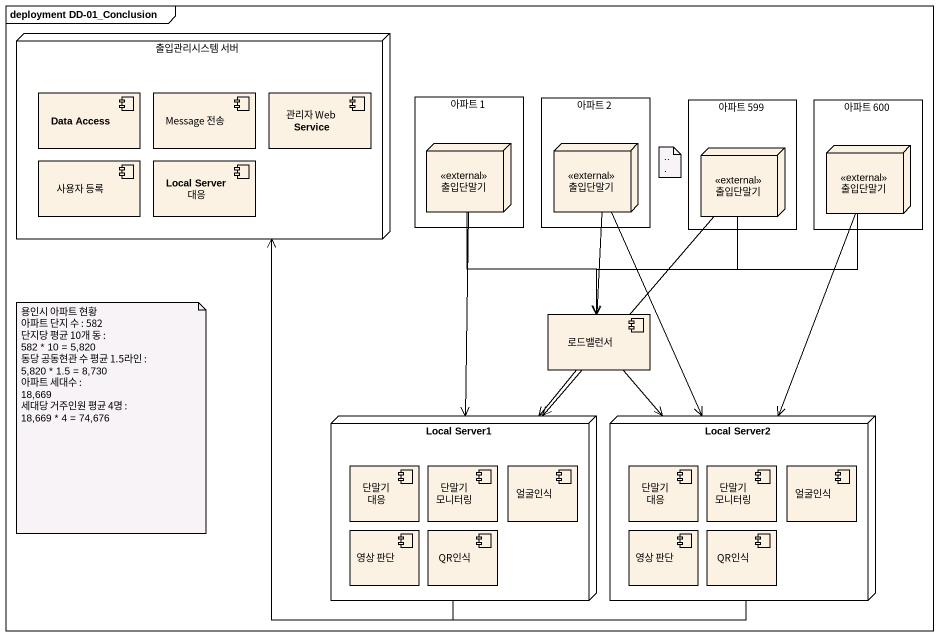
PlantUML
@startuml
mainframe deployment DD-01_Conclusion
node "출입관리시스템 서버" as 출입관리시스템_서버 {
  component "Data Access" as Data_Access
  component "Message 전송" as Message_전송
  component "관리자 Web Service" as 관리자_Web_Service
  component "사용자 등록" as 사용자_등록
  component "Local Server 대응" as Local_Server_대응
}
rectangle "아파트 1" as 아파트_1 {
  node 출입단말기 <<external>>
}
rectangle "아파트 2" as 아파트_2 {
  node "출입단말기" as 출입단말기_2 <<external>>
}
rectangle "아파트 599" as 아파트_599 {
  node "출입단말기" as 출입단말기_3 <<external>>
}
rectangle "아파트 600" as 아파트_600 {
  node "출입단말기" as 출입단말기_4 <<external>>
}
component 로드밸런서
node "Local Server1" as Local_Server1 {
  component "단말기 대응" as 단말기_대응
  component "단말기 모니터링" as 단말기_모니터링
  component 얼굴인식
  component "영상 판단" as 영상_판단
  component QR인식
}
node "Local Server2" as Local_Server2 {
  component "단말기 대응" as 단말기_대응_2
  component "단말기 모니터링" as 단말기_모니터링_2
  component "얼굴인식" as 얼굴인식_2
  component "영상 판단" as 영상_판단_2
  component "QR인식" as QR인식_2
}
출입단말기 --> 로드밸런서
출입단말기 --> Local_Server1
출입단말기_2 --> 로드밸런서
출입단말기_2 --> Local_Server2
출입단말기_3 --> 로드밸런서
출입단말기_3 --> Local_Server1
출입단말기_4 --> 로드밸런서
출입단말기_4 --> Local_Server2
로드밸런서 --> Local_Server1
로드밸런서 --> Local_Server2
Local_Server1 -up-> 출입관리시스템_서버
Local_Server2 -up-> 출입관리시스템_서버
note as N1
  ~...
end note
note as N2
  용인시 아파트 현황
  아파트 단지 수 : 582
  단지당 평균 10개 동 :
  582 * 10 = 5,820
  동당 공동현관 수 평균 1.5라인 :
  5,820 * 1.5 = 8,730
  아파트 세대수 :
  18,669
  세대당 거주인원 평균 4명 :
  18,669 * 4 = 74,676
end note
@enduml
